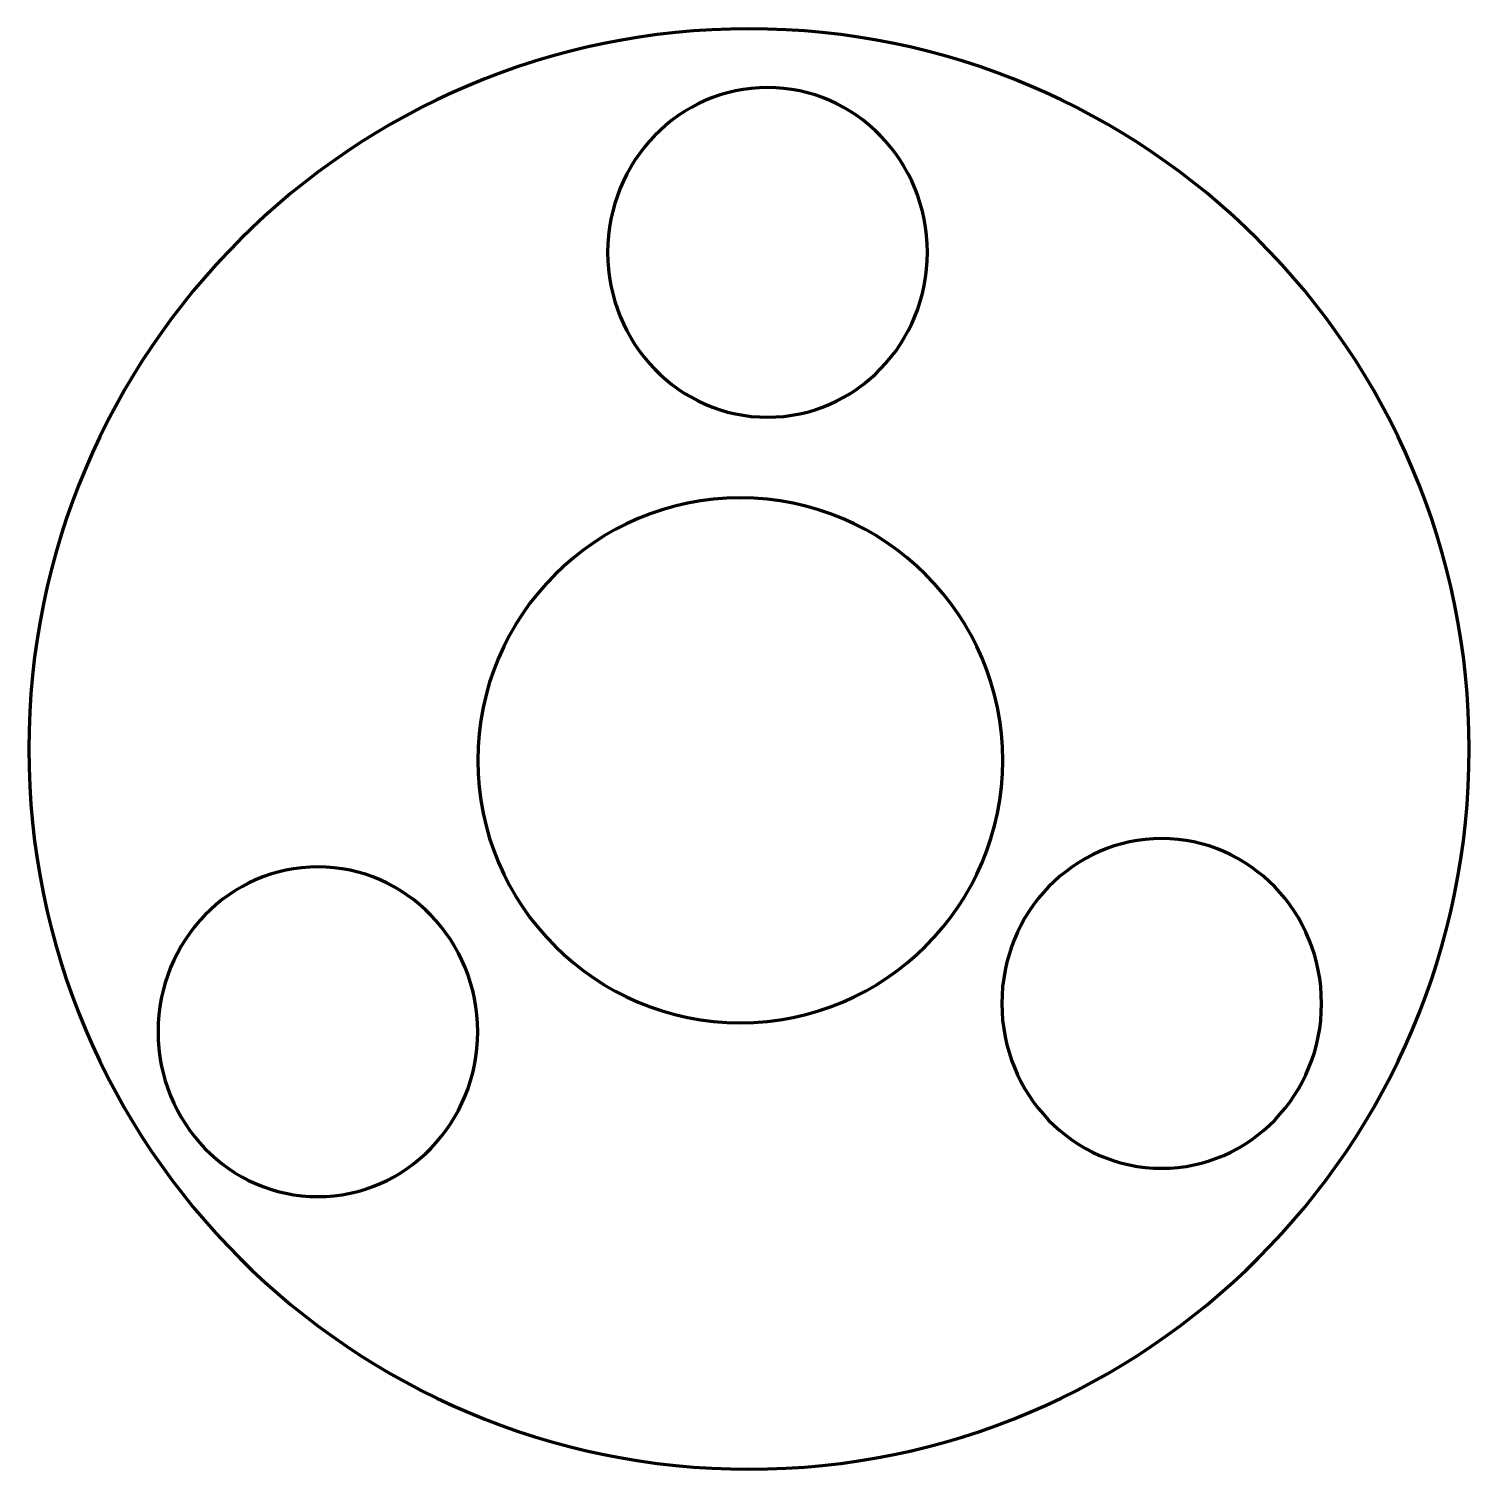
# Model space of a CAD drawing. Extents: x -573 to -434, y -415 to -275.
import ezdxf

# ---------------------------------------------------------------- set-up
doc = ezdxf.new("R2010")
doc.units = 0
doc.layers.add('layer0', color=255, linetype='CONTINUOUS', lineweight=100)

msp = doc.modelspace()

# ---------------------------------------------------------------- linework, layer by layer
at = {"layer": 'layer0'}
for points in [[(-434.1, -344.88), (-434.1, -383.38), (-465.31, -414.58), (-503.8, -414.58), (-503.8, -414.58), (-542.29, -414.58), (-573.5, -383.38), (-573.5, -344.88), (-573.5, -344.88), (-573.5, -306.39), (-542.29, -275.18), (-503.8, -275.18), (-503.8, -275.18), (-465.31, -275.18), (-434.1, -306.39), (-434.1, -344.88)], [(-486.53, -296.82), (-486.53, -305.63), (-493.46, -312.77), (-502, -312.77), (-502, -312.77), (-510.55, -312.77), (-517.48, -305.63), (-517.48, -296.82), (-517.48, -296.82), (-517.48, -288.01), (-510.55, -280.86), (-502, -280.86), (-502, -280.86), (-493.46, -280.86), (-486.53, -288.01), (-486.53, -296.82)], [(-479.24, -345.98), (-479.24, -360), (-490.61, -371.38), (-504.64, -371.38), (-504.64, -371.38), (-518.67, -371.38), (-530.04, -360), (-530.04, -345.98), (-530.04, -345.98), (-530.04, -331.95), (-518.67, -320.58), (-504.64, -320.58), (-504.64, -320.58), (-490.61, -320.58), (-479.24, -331.95), (-479.24, -345.98)], [(-448.39, -369.51), (-448.39, -378.32), (-455.32, -385.46), (-463.86, -385.46), (-463.86, -385.46), (-472.41, -385.46), (-479.33, -378.32), (-479.33, -369.51), (-479.33, -369.51), (-479.33, -360.7), (-472.41, -353.55), (-463.86, -353.55), (-463.86, -353.55), (-455.32, -353.55), (-448.39, -360.7), (-448.39, -369.51)], [(-530.05, -372.25), (-530.05, -381.06), (-536.98, -388.2), (-545.52, -388.2), (-545.52, -388.2), (-554.07, -388.2), (-560.99, -381.06), (-560.99, -372.25), (-560.99, -372.25), (-560.99, -363.44), (-554.07, -356.29), (-545.52, -356.29), (-545.52, -356.29), (-536.98, -356.29), (-530.05, -363.44), (-530.05, -372.25)]]:
    msp.add_open_spline(points, degree=3, knots=[0, 0, 0, 0, 0.25, 0.25, 0.25, 0.25, 0.5, 0.5, 0.5, 0.5, 0.75, 0.75, 0.75, 0.75, 1, 1, 1, 1], dxfattribs=at)

doc.saveas('drawing.dxf')
